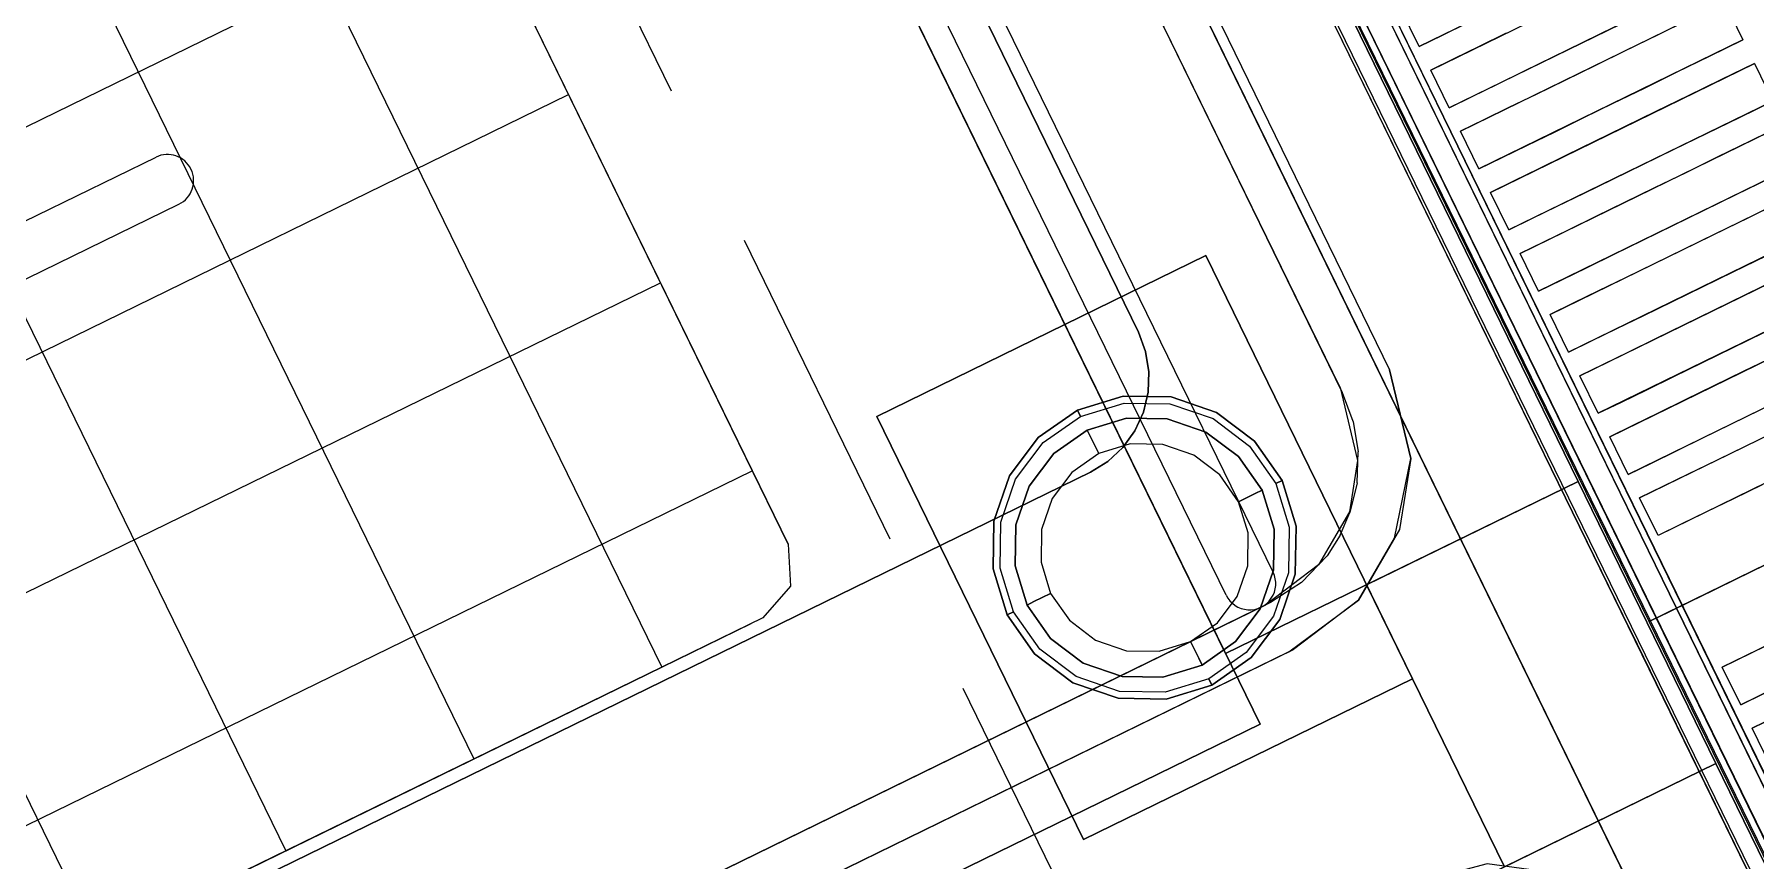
# Model space of a CAD drawing. Header units: millimetres. Extents: x 9159 to 17971, y 10368 to 13314.
# Drawn here: x 14402.19 to 14435.09, y 11448.82 to 11464.61 of the extents above; entities that cross this region are included whole.
import ezdxf

# ---------------------------------------------------------------- set-up
doc = ezdxf.new("R2010")
doc.units = ezdxf.units.MM
doc.header["$LTSCALE"] = 5
doc.linetypes.add('DASHED', pattern=[19.05, 12.7, -6.35])
doc.linetypes.add('TRATTEGGIATA', pattern=[0.75, 0.5, -0.25])
for name, color, linetype in [('200-EquipBlack-3d', 250, 'Continuous'), ('200-EquipBorder-2d', 9, 'Continuous'), ('200-EquipInternal-2d', 252, 'Continuous'), ('200-EquipSteel-3d', 9, 'Continuous')]:
    doc.layers.add(name, color=color, linetype=linetype)
doc.layers.add('SAF_DOSEME', color=147, linetype='Continuous', lineweight=0)

# ---------------------------------------------------------------- blocks, each defined once
blk = doc.blocks.new('ELECTROLUX-MC7-BODY800X250')
at = {"layer": '200-EquipInternal-2d'}
blk.add_line((0, -80), (800, -80), dxfattribs=at)
at = {"layer": '200-EquipSteel-3d'}
for points, invisible_edges in [([(0, -0.34, 912.22), (0, 0, 910.5), (800, 0, 910.5), (800, -0.34, 912.22)], 8), ([(0, 0, 902.7), (0, -0.13, 901.81), (800, -0.13, 901.81), (800, 0, 902.7)], 2), ([(0, -0.13, 901.81), (0, -0.54, 901.01), (800, -0.54, 901.01), (800, -0.13, 901.81)], 10), ([(0, -1.32, 913.68), (0, -0.34, 912.22), (800, -0.34, 912.22), (800, -1.32, 913.68)], 10), ([(0, -0.54, 901.01), (0, -1.19, 900.39), (800, -1.19, 900.39), (800, -0.54, 901.01)], 10), ([(0, -1.19, 900.39), (0, -2, 900), (800, -2, 900), (800, -1.19, 900.39)], 8), ([(0, -2.78, 914.66), (0, -1.32, 913.68), (800, -1.32, 913.68), (800, -2.78, 914.66)], 10), ([(0, -655, 650), (0, -655, 900), (0, -2, 900), (0, -102, 724)], 12), ([(0, -4.5, 915), (0, -2.78, 914.66), (800, -2.78, 914.66), (800, -4.5, 915)], 2), ([(800, -655, 650), (800, -102, 724), (800, -2, 900), (800, -655, 900)], 3), ([(0, -71.6, 914.58), (0, -69.5, 915), (800, -69.5, 915), (800, -71.6, 914.58)], 8), ([(0, -73.39, 913.39), (0, -71.6, 914.58), (800, -71.6, 914.58), (800, -73.39, 913.39)], 10), ([(0, -74.58, 911.6), (0, -73.39, 913.39), (800, -73.39, 913.39), (800, -74.58, 911.6)], 10), ([(0, -75, 909.5), (0, -74.58, 911.6), (800, -74.58, 911.6), (800, -75, 909.5)], 2), ([(0, -75.45, 903.59), (0, -75, 905.7), (800, -75, 905.7), (800, -75.45, 903.59)], 8), ([(0, -76.64, 901.78), (0, -75.45, 903.59), (800, -75.45, 903.59), (800, -76.64, 901.78)], 10), ([(0, -78.4, 900.53), (0, -76.64, 901.78), (800, -76.64, 901.78), (800, -78.4, 900.53)], 10), ([(0, -80.5, 900), (0, -78.4, 900.53), (800, -78.4, 900.53), (800, -80.5, 900)], 2), ([(0, -102, 724), (0, -655, 650), (0, -102, 650)], 1), ([(800, -102, 724), (800, -655, 650), (800, -102, 650)], 1)]:
    blk.add_3dface(points, dxfattribs=dict(at, invisible_edges=invisible_edges))
for points in [[(0, 0, 910.5), (0, 0, 902.7), (800, 0, 902.7), (800, 0, 910.5)], [(0, -2, 724), (0, -2, 900), (800, -2, 900), (800, -2, 724)], [(0, -102, 724), (0, -2, 724), (800, -2, 724), (800, -102, 724)], [(0, -69.5, 915), (0, -4.5, 915), (800, -4.5, 915), (800, -69.5, 915)], [(0, -75, 905.7), (0, -75, 909.5), (800, -75, 909.5), (800, -75, 905.7)], [(0, -655, 650), (0, -102, 650), (800, -102, 650), (800, -655, 650)], [(0, -102, 650), (800, -102, 650), (800, -102, 724), (0, -102, 724)]]:
    blk.add_3dface(points, dxfattribs=at)
blk = doc.blocks.new('ELECTROLUX-MC-CAMINO400')
at = {"layer": '200-EquipInternal-2d'}
for points in [[(0, -0.21), (400, -0.21), (400, -75.21), (0, -75.21)], [(14, -10.37), (22, -10.37), (22, -66.52), (14, -66.52)], [(27, -10.37), (35, -10.37), (35, -66.52), (27, -66.52)], [(274, -10.37), (282, -10.37), (282, -66.52), (274, -66.52)], [(287, -10.37), (295, -10.37), (295, -66.52), (287, -66.52)], [(300, -10.37), (308, -10.37), (308, -66.52), (300, -66.52)], [(313, -10.37), (321, -10.37), (321, -66.52), (313, -66.52)], [(326, -10.37), (334, -10.37), (334, -66.52), (326, -66.52)], [(339, -10.37), (347, -10.37), (347, -66.52), (339, -66.52)], [(352, -10.37), (360, -10.37), (360, -66.52), (352, -66.52)], [(365, -10.37), (373, -10.37), (373, -66.52), (365, -66.52)], [(378, -10.37), (386, -10.37), (386, -66.52), (378, -66.52)]]:
    blk.add_lwpolyline(points, close=True, dxfattribs=at)
at = {"layer": '200-EquipSteel-3d'}
for points in [[(0, -0.21, 917.01), (0, -0.21, 956), (400, -0.21, 956), (400, -0.21, 917.01)], [(0, -69.44, 915), (0, -3.39, 915), (400, -3.39, 915), (400, -69.44, 915)]]:
    blk.add_3dface(points, dxfattribs=at)
for points, invisible_edges in [([(0, -0.21, 956), (0, -0.36, 956.76), (400, -0.36, 956.76), (400, -0.21, 956)], 2), ([(0, -0.25, 916.62), (0, -0.21, 917.01), (400, -0.21, 917.01), (400, -0.25, 916.62)], 8), ([(0, -0.37, 916.23), (0, -0.25, 916.62), (400, -0.25, 916.62), (400, -0.37, 916.23)], 10), ([(0, -0.36, 956.76), (0, -0.78, 957.41), (400, -0.78, 957.41), (400, -0.36, 956.76)], 10), ([(0, -0.56, 915.88), (0, -0.37, 916.23), (400, -0.37, 916.23), (400, -0.56, 915.88)], 10), ([(0, -0.82, 915.58), (0, -0.56, 915.88), (400, -0.56, 915.88), (400, -0.82, 915.58)], 10), ([(0, -0.78, 957.41), (0, -1.43, 957.84), (400, -1.43, 957.84), (400, -0.78, 957.41)], 10), ([(0, -1.41, 915.27), (0, -0.82, 915.58), (400, -0.82, 915.58), (400, -1.41, 915.27)], 10), ([(0, -2.05, 915.07), (0, -1.41, 915.27), (400, -1.41, 915.27), (400, -2.05, 915.07)], 10), ([(0, -1.43, 957.84), (0, -2.19, 958), (400, -2.19, 958), (400, -1.43, 957.84)], 8), ([(0, -2.72, 914.98), (0, -2.05, 915.07), (400, -2.05, 915.07), (400, -2.72, 914.98)], 10), ([(0, -3.39, 915), (0, -2.72, 914.98), (400, -2.72, 914.98), (400, -3.39, 915)], 2), ([(300, -10.37, 957.76), (308, -10.37, 957.76), (308, -2.19, 958), (300, -2.19, 958)], 10), ([(308, -2.19, 958), (313, -2.19, 958), (313, -10.37, 957.76), (308, -10.37, 957.76)], 14), ([(313, -10.37, 957.76), (321, -10.37, 957.76), (321, -2.19, 958), (313, -2.19, 958)], 10), ([(308, -17.47, 956.91), (308, -10.37, 957.76), (313, -10.37, 957.76), (313, -17.47, 956.91)], 10), ([(321, -17.47, 956.91), (321, -10.37, 957.76), (326, -10.37, 957.76), (326, -17.47, 956.91)], 10), ([(295, -24.48, 955.45), (295, -17.47, 956.91), (300, -17.47, 956.91), (300, -24.48, 955.45)], 10), ([(308, -24.48, 955.45), (308, -17.47, 956.91), (313, -17.47, 956.91), (313, -24.48, 955.45)], 10), ([(321, -24.48, 955.45), (321, -17.47, 956.91), (326, -17.47, 956.91), (326, -24.48, 955.45)], 10), ([(334, -24.48, 955.45), (334, -17.47, 956.91), (339, -17.47, 956.91), (339, -24.48, 955.45)], 10), ([(295, -31.33, 953.39), (295, -24.48, 955.45), (300, -24.48, 955.45), (300, -31.33, 953.39)], 10), ([(308, -31.33, 953.39), (308, -24.48, 955.45), (313, -24.48, 955.45), (313, -31.33, 953.39)], 10), ([(321, -31.33, 953.39), (321, -24.48, 955.45), (326, -24.48, 955.45), (326, -31.33, 953.39)], 10), ([(334, -31.33, 953.39), (334, -24.48, 955.45), (339, -24.48, 955.45), (339, -31.33, 953.39)], 10), ([(347, -31.33, 953.39), (347, -24.48, 955.45), (352, -24.48, 955.45), (352, -31.33, 953.39)], 10), ([(295, -37.98, 950.75), (295, -31.33, 953.39), (300, -31.33, 953.39), (300, -37.98, 950.75)], 10), ([(308, -37.98, 950.75), (308, -31.33, 953.39), (313, -31.33, 953.39), (313, -37.98, 950.75)], 10), ([(321, -37.98, 950.75), (321, -31.33, 953.39), (326, -31.33, 953.39), (326, -37.98, 950.75)], 10), ([(334, -37.98, 950.75), (334, -31.33, 953.39), (339, -31.33, 953.39), (339, -37.98, 950.75)], 10), ([(347, -37.98, 950.75), (347, -31.33, 953.39), (352, -31.33, 953.39), (352, -37.98, 950.75)], 10), ([(360, -37.98, 950.75), (360, -31.33, 953.39), (365, -31.33, 953.39), (365, -37.98, 950.75)], 10), ([(295, -44.37, 947.54), (295, -37.98, 950.75), (300, -37.98, 950.75), (300, -44.37, 947.54)], 10), ([(308, -44.37, 947.54), (308, -37.98, 950.75), (313, -37.98, 950.75), (313, -44.37, 947.54)], 10), ([(321, -44.37, 947.54), (321, -37.98, 950.75), (326, -37.98, 950.75), (326, -44.37, 947.54)], 10), ([(334, -44.37, 947.54), (334, -37.98, 950.75), (339, -37.98, 950.75), (339, -44.37, 947.54)], 10), ([(347, -44.37, 947.54), (347, -37.98, 950.75), (352, -37.98, 950.75), (352, -44.37, 947.54)], 10), ([(360, -44.37, 947.54), (360, -37.98, 950.75), (365, -37.98, 950.75), (365, -44.37, 947.54)], 10), ([(373, -44.37, 947.54), (373, -37.98, 950.75), (378, -37.98, 950.75), (378, -44.37, 947.54)], 10), ([(295, -50.47, 943.8), (295, -44.37, 947.54), (300, -44.37, 947.54), (300, -50.47, 943.8)], 10), ([(308, -50.47, 943.8), (308, -44.37, 947.54), (313, -44.37, 947.54), (313, -50.47, 943.8)], 10), ([(321, -50.47, 943.8), (321, -44.37, 947.54), (326, -44.37, 947.54), (326, -50.47, 943.8)], 10), ([(334, -50.47, 943.8), (334, -44.37, 947.54), (339, -44.37, 947.54), (339, -50.47, 943.8)], 10), ([(347, -50.47, 943.8), (347, -44.37, 947.54), (352, -44.37, 947.54), (352, -50.47, 943.8)], 10), ([(360, -50.47, 943.8), (360, -44.37, 947.54), (365, -44.37, 947.54), (365, -50.47, 943.8)], 10), ([(373, -50.47, 943.8), (373, -44.37, 947.54), (378, -44.37, 947.54), (378, -50.47, 943.8)], 10), ([(400, -50.47, 943.8), (400, -44.37, 947.54), (386, -44.37, 947.54), (386, -50.47, 943.8)], 10), ([(0, -56.22, 939.54), (0, -50.47, 943.8), (14, -50.47, 943.8), (14, -56.22, 939.54)], 10), ([(282, -56.22, 939.54), (282, -50.47, 943.8), (287, -50.47, 943.8), (287, -56.22, 939.54)], 10), ([(295, -56.22, 939.54), (295, -50.47, 943.8), (300, -50.47, 943.8), (300, -56.22, 939.54)], 10), ([(308, -56.22, 939.54), (308, -50.47, 943.8), (313, -50.47, 943.8), (313, -56.22, 939.54)], 10), ([(321, -56.22, 939.54), (321, -50.47, 943.8), (326, -50.47, 943.8), (326, -56.22, 939.54)], 10), ([(334, -56.22, 939.54), (334, -50.47, 943.8), (339, -50.47, 943.8), (339, -56.22, 939.54)], 10), ([(347, -56.22, 939.54), (347, -50.47, 943.8), (352, -50.47, 943.8), (352, -56.22, 939.54)], 10), ([(360, -56.22, 939.54), (360, -50.47, 943.8), (365, -50.47, 943.8), (365, -56.22, 939.54)], 10), ([(373, -56.22, 939.54), (373, -50.47, 943.8), (378, -50.47, 943.8), (378, -56.22, 939.54)], 10), ([(400, -56.22, 939.54), (400, -50.47, 943.8), (386, -50.47, 943.8), (386, -56.22, 939.54)], 10), ([(0, -61.59, 934.81), (0, -56.22, 939.54), (14, -56.22, 939.54), (14, -61.59, 934.81)], 10), ([(282, -61.59, 934.81), (282, -56.22, 939.54), (287, -56.22, 939.54), (287, -61.59, 934.81)], 10), ([(295, -61.59, 934.81), (295, -56.22, 939.54), (300, -56.22, 939.54), (300, -61.59, 934.81)], 10), ([(308, -61.59, 934.81), (308, -56.22, 939.54), (313, -56.22, 939.54), (313, -61.59, 934.81)], 10), ([(321, -61.59, 934.81), (321, -56.22, 939.54), (326, -56.22, 939.54), (326, -61.59, 934.81)], 10), ([(334, -61.59, 934.81), (334, -56.22, 939.54), (339, -56.22, 939.54), (339, -61.59, 934.81)], 10), ([(347, -61.59, 934.81), (347, -56.22, 939.54), (352, -56.22, 939.54), (352, -61.59, 934.81)], 10), ([(360, -61.59, 934.81), (360, -56.22, 939.54), (365, -56.22, 939.54), (365, -61.59, 934.81)], 10), ([(373, -61.59, 934.81), (373, -56.22, 939.54), (378, -56.22, 939.54), (378, -61.59, 934.81)], 10), ([(400, -61.59, 934.81), (400, -56.22, 939.54), (386, -56.22, 939.54), (386, -61.59, 934.81)], 10), ([(0, -66.52, 929.63), (0, -61.59, 934.81), (14, -61.59, 934.81), (14, -66.52, 929.63)], 10), ([(22, -66.52, 929.63), (22, -61.59, 934.81), (27, -61.59, 934.81), (27, -66.52, 929.63)], 10), ([(282, -66.52, 929.63), (282, -61.59, 934.81), (287, -61.59, 934.81), (287, -66.52, 929.63)], 10), ([(295, -66.52, 929.63), (295, -61.59, 934.81), (300, -61.59, 934.81), (300, -66.52, 929.63)], 10), ([(308, -66.52, 929.63), (308, -61.59, 934.81), (313, -61.59, 934.81), (313, -66.52, 929.63)], 10), ([(321, -66.52, 929.63), (321, -61.59, 934.81), (326, -61.59, 934.81), (326, -66.52, 929.63)], 10), ([(334, -66.52, 929.63), (334, -61.59, 934.81), (339, -61.59, 934.81), (339, -66.52, 929.63)], 10), ([(347, -66.52, 929.63), (347, -61.59, 934.81), (352, -61.59, 934.81), (352, -66.52, 929.63)], 10), ([(360, -66.52, 929.63), (360, -61.59, 934.81), (365, -61.59, 934.81), (365, -66.52, 929.63)], 10), ([(373, -66.52, 929.63), (373, -61.59, 934.81), (378, -61.59, 934.81), (378, -66.52, 929.63)], 10), ([(400, -66.52, 929.63), (400, -61.59, 934.81), (386, -61.59, 934.81), (386, -66.52, 929.63)], 10), ([(0, -71, 924.05), (0, -66.52, 929.63), (14, -66.52, 929.63), (14, -71, 924.05)], 14), ([(14, -71, 924.05), (22, -71, 924.05), (22, -66.52, 929.63), (14, -66.52, 929.63)], 11), ([(22, -71, 924.05), (27, -71, 924.05), (27, -66.52, 929.63), (22, -66.52, 929.63)], 15), ([(27, -71, 924.05), (35, -71, 924.05), (35, -66.52, 929.63), (27, -66.52, 929.63)], 11), ([(35, -71, 924.05), (40, -71, 924.05), (40, -66.52, 929.63), (35, -66.52, 929.63)], 15), ([(274, -71, 924.05), (282, -71, 924.05), (282, -66.52, 929.63), (274, -66.52, 929.63)], 11), ([(282, -71, 924.05), (287, -71, 924.05), (287, -66.52, 929.63), (282, -66.52, 929.63)], 15), ([(287, -71, 924.05), (295, -71, 924.05), (295, -66.52, 929.63), (287, -66.52, 929.63)], 11), ([(295, -71, 924.05), (300, -71, 924.05), (300, -66.52, 929.63), (295, -66.52, 929.63)], 15), ([(300, -71, 924.05), (308, -71, 924.05), (308, -66.52, 929.63), (300, -66.52, 929.63)], 11), ([(308, -71, 924.05), (313, -71, 924.05), (313, -66.52, 929.63), (308, -66.52, 929.63)], 15), ([(313, -71, 924.05), (321, -71, 924.05), (321, -66.52, 929.63), (313, -66.52, 929.63)], 11), ([(321, -71, 924.05), (326, -71, 924.05), (326, -66.52, 929.63), (321, -66.52, 929.63)], 15), ([(326, -71, 924.05), (334, -71, 924.05), (334, -66.52, 929.63), (326, -66.52, 929.63)], 11), ([(334, -71, 924.05), (339, -71, 924.05), (339, -66.52, 929.63), (334, -66.52, 929.63)], 15), ([(339, -71, 924.05), (347, -71, 924.05), (347, -66.52, 929.63), (339, -66.52, 929.63)], 11), ([(347, -71, 924.05), (352, -71, 924.05), (352, -66.52, 929.63), (347, -66.52, 929.63)], 15), ([(352, -71, 924.05), (360, -71, 924.05), (360, -66.52, 929.63), (352, -66.52, 929.63)], 11), ([(360, -71, 924.05), (365, -71, 924.05), (365, -66.52, 929.63), (360, -66.52, 929.63)], 15), ([(365, -71, 924.05), (373, -71, 924.05), (373, -66.52, 929.63), (365, -66.52, 929.63)], 11), ([(373, -71, 924.05), (378, -71, 924.05), (378, -66.52, 929.63), (373, -66.52, 929.63)], 15), ([(378, -71, 924.05), (386, -71, 924.05), (386, -66.52, 929.63), (378, -66.52, 929.63)], 11), ([(400, -71, 924.05), (400, -66.52, 929.63), (386, -66.52, 929.63), (386, -71, 924.05)], 14), ([(0, -70.76, 915.05), (0, -69.44, 915), (400, -69.44, 915), (400, -70.76, 915.05)], 8), ([(0, -72.06, 915.25), (0, -70.76, 915.05), (400, -70.76, 915.05), (400, -72.06, 915.25)], 10), ([(0, -74.97, 918.1), (0, -71, 924.05), (400, -71, 924.05), (400, -74.97, 918.1)], 2), ([(0, -73.33, 915.6), (0, -72.06, 915.25), (400, -72.06, 915.25), (400, -73.33, 915.6)], 10), ([(0, -74.56, 916.08), (0, -73.33, 915.6), (400, -73.33, 915.6), (400, -74.56, 916.08)], 10), ([(0, -74.96, 916.48), (0, -74.56, 916.08), (400, -74.56, 916.08), (400, -74.96, 916.48)], 10), ([(0, -75.18, 917), (0, -74.96, 916.48), (400, -74.96, 916.48), (400, -75.18, 917)], 10), ([(0, -74.97, 918.1), (0, -75.18, 917.57), (400, -75.18, 917.57), (400, -74.97, 918.1)], 2), ([(0, -75.18, 917.57), (0, -75.18, 917), (400, -75.18, 917), (400, -75.18, 917.57)], 10)]:
    blk.add_3dface(points, dxfattribs=dict(at, invisible_edges=invisible_edges))
blk = doc.blocks.new('ELECTROLUX-MC7-FRYERTOP2-800')
at = {"layer": '200-EquipInternal-2d'}
for p, q in [((360, -136.99), (40, -136.99)), ((360, -146.99), (40, -146.99)), ((195, -398.95), (195, -294.05)), ((205, -398.95), (205, -294.05))]:
    blk.add_line(p, q, dxfattribs=at)
for points in [[(30, -76.99), (370, -76.99), (370, -151.99), (30, -151.99)], [(370, -76.99), (430, -76.99), (430, -121.99), (370, -121.99)], [(770, -76.99), (430, -76.99), (430, -151.99), (770, -151.99)], [(15, -151.99), (15, -656.99), (125, -656.99), (125, -476.99), (275, -476.99), (275, -656.99), (385, -656.99), (385, -151.99)]]:
    blk.add_lwpolyline(points, close=True, dxfattribs=at)
for centre, start, end in [((360, -141.99), 270, 90), ((200, -294.05), 0, 180)]:
    blk.add_arc(centre, 5, start, end, dxfattribs=at)
at = {"layer": '200-EquipSteel-3d'}
for p, q in [((314.5, -217.95, 870), (85.5, -217.95, 870)), ((314.5, -217.95, 830), (86.5, -217.95, 830)), ((314.5, -217.95, 790), (86.5, -217.95, 790)), ((314.5, -217.95, 750), (86.5, -217.95, 750)), ((178.88, -483.95, 745), (178.88, -217.95, 745)), ((218.88, -483.95, 745), (218.88, -217.95, 745)), ((244.45, -217.95, 895), (244.45, -217.95, 745)), ((258.88, -483.95, 745), (258.88, -217.95, 745)), ((284.28, -217.95, 895), (284.28, -217.95, 745)), ((298.88, -483.95, 745), (298.88, -217.95, 745)), ((314.5, -217.95, 895), (314.5, -217.95, 745)), ((314.5, -217.95, 895), (314.5, -217.95, 745)), ((325, -470.95, 870), (325, -230.95, 870)), ((325, -470.95, 750), (325, -230.95, 750)), ((325, -470.95, 790), (325, -230.95, 790)), ((325, -470.95, 830), (325, -230.95, 830)), ((325, -230.95, 895), (325, -230.95, 745)), ((75, -249.96, 745), (325, -249.96, 745)), ((325, -270.95, 895), (325, -270.95, 745)), ((75, -289.96, 745), (325, -289.96, 745)), ((325, -310.95, 895), (325, -310.95, 745)), ((75, -329.96, 745), (325, -329.96, 745)), ((75, -369.96, 745), (325, -369.96, 745))]:
    blk.add_line(p, q, dxfattribs=at)
for elevation in [745, 895]:
    blk.add_lwpolyline([(75, -228.45), (78.08, -221.03), (85.5, -217.95), (314.5, -217.95), (321.92, -221.03), (325, -228.45), (325, -473.45), (321.92, -480.88), (314.5, -483.95), (85.5, -483.95), (78.08, -480.88), (75, -473.45)], close=True, dxfattribs=dict(at, elevation=elevation))
for points in [[(30, -151.99, 900), (30, -76.99, 900), (370, -76.99, 900), (370, -151.99, 900)], [(30, -76.99, 900), (30, -76.99, 955), (370, -76.99, 955), (370, -76.99, 900)], [(30, -76.99, 955), (30, -151.99, 955), (370, -151.99, 955), (370, -76.99, 955)], [(370, -76.99, 955), (370, -151.99, 955), (370, -151.99, 900), (370, -76.99, 900)], [(370, -121.99, 900), (370, -76.99, 900), (430, -76.99, 900), (430, -121.99, 900)], [(370, -76.99, 900), (370, -76.99, 955), (430, -76.99, 955), (430, -76.99, 900)], [(370, -76.99, 955), (370, -121.99, 955), (430, -121.99, 955), (430, -76.99, 955)], [(430, -76.99, 955), (430, -151.99, 955), (430, -151.99, 900), (430, -76.99, 900)], [(770, -76.99, 955), (770, -76.99, 900), (430, -76.99, 900), (430, -76.99, 955)], [(770, -76.99, 900), (770, -151.99, 900), (430, -151.99, 900), (430, -76.99, 900)], [(770, -151.99, 955), (770, -76.99, 955), (430, -76.99, 955), (430, -151.99, 955)], [(370, -121.99, 955), (370, -121.99, 900), (430, -121.99, 900), (430, -121.99, 955)], [(92.5, -140, 890), (92.5, -140, 730), (307.5, -140, 730), (307.5, -140, 890)], [(385, -151.99, 900), (15, -151.99, 900), (15, -151.99, 905), (385, -151.99, 905)], [(15, -151.99, 900), (15, -656.99, 900), (15, -656.99, 905), (15, -151.99, 905)], [(30, -151.99, 955), (30, -151.99, 900), (370, -151.99, 900), (370, -151.99, 955)], [(385, -656.99, 900), (385, -151.99, 900), (385, -151.99, 905), (385, -656.99, 905)]]:
    blk.add_3dface(points, dxfattribs=at)
for points, invisible_edges in [([(65, -100, 900), (335, -100, 900), (400, -80.5, 900), (0, -80.5, 900)], 11), ([(25, -140, 900), (0, -80.5, 900), (0, -655, 900), (25, -565, 900)], 5), ([(335, -100, 900), (352.05, -103.82, 900), (357.67, -107.77, 900), (400, -80.5, 900)], 12), ([(357.67, -107.77, 900), (363.28, -111.72, 900), (371.96, -124.69, 900), (400, -80.5, 900)], 12), ([(371.96, -124.69, 900), (375, -140, 900), (400, -80.5, 900)], 14), ([(375, -140, 900), (400, -80.5, 900), (400, -655, 900), (375, -565, 900)], 7), ([(735, -100, 900), (465, -100, 900), (400, -80.5, 900), (800, -80.5, 900)], 11), ([(465, -100, 900), (447.95, -103.82, 900), (442.33, -107.77, 900), (400, -80.5, 900)], 12), ([(442.33, -107.77, 900), (436.72, -111.72, 900), (428.04, -124.69, 900), (400, -80.5, 900)], 12), ([(428.04, -124.69, 900), (425, -140, 900), (400, -80.5, 900)], 14), ([(425, -140, 900), (400, -80.5, 900), (400, -655, 900), (425, -565, 900)], 7), ([(335, -100, 900), (333.89, -110, 890), (66.11, -110, 890), (65, -100, 900)], 5), ([(333.89, -110, 890), (347.92, -113.14, 890), (352.05, -103.82, 900), (335, -100, 900)], 10), ([(347.92, -113.14, 890), (356.01, -118.82, 890), (364.32, -113.27, 900), (352.05, -103.82, 900)], 10), ([(65, -110, 890), (92.5, -140, 890), (307.5, -140, 890), (335, -110, 890)], 5), ([(311.4, -140.38, 890), (340.85, -110.58, 890), (335, -110, 890), (307.5, -140, 890)], 5), ([(311.4, -140.38, 890), (340.85, -110.58, 890), (335, -110, 890), (307.5, -140, 890)], 5), ([(346.48, -112.28, 890), (315.15, -141.52, 890), (311.4, -140.38, 890), (340.85, -110.58, 890)], 5), ([(346.48, -112.28, 890), (315.15, -141.52, 890), (311.4, -140.38, 890), (340.85, -110.58, 890)], 5), ([(318.61, -143.37, 890), (351.67, -115.06, 890), (346.48, -112.28, 890), (315.15, -141.52, 890)], 5), ([(356.21, -118.79, 890), (321.64, -145.86, 890), (318.61, -143.37, 890), (351.67, -115.06, 890)], 5), ([(356.01, -118.82, 890), (362.54, -128.59, 890), (371.96, -124.69, 900), (364.32, -113.27, 900)], 10), ([(324.13, -148.89, 890), (359.26, -122.35, 890), (356.21, -118.79, 890), (321.64, -145.86, 890)], 5), ([(361.71, -126.34, 890), (325.98, -152.35, 890), (324.13, -148.89, 890), (359.26, -122.35, 890)], 5), ([(362.54, -128.59, 890), (365, -140.98, 890), (375, -140.98, 900), (371.96, -124.69, 900)], 10), ([(327.12, -156.1, 890), (364.17, -132.97, 890), (361.71, -126.34, 890), (325.98, -152.35, 890)], 5), ([(365, -140, 890), (327.5, -160, 890), (327.12, -156.1, 890), (364.17, -132.97, 890)], 5), ([(72.5, -160, 890), (35, -140, 890), (35, -565, 890), (72.5, -500, 890)], 5), ([(311.4, -140.38, 730), (88.6, -140.38, 730), (84.85, -141.52, 730), (315.15, -141.52, 730)], 5), ([(92.5, -140, 730), (307.5, -140, 730), (311.4, -140.38, 730), (88.6, -140.38, 730)], 4), ([(311.4, -140.38, 890), (311.4, -140.38, 730), (307.5, -140, 730), (307.5, -140, 890)], 1), ([(315.15, -141.52, 730), (315.15, -141.52, 890), (311.4, -140.38, 890), (311.4, -140.38, 730)], 5), ([(327.5, -160, 890), (365, -140, 890), (365, -565, 890), (327.5, -500, 890)], 5), ([(365, -140.98, 890), (375, -140.98, 900), (375, -564.02, 900), (365, -564.02, 890)], 5), ([(318.61, -143.37, 730), (81.39, -143.37, 730), (78.36, -145.86, 730), (321.64, -145.86, 730)], 5), ([(84.85, -141.52, 730), (315.15, -141.52, 730), (318.61, -143.37, 730), (81.39, -143.37, 730)], 5), ([(318.61, -143.37, 890), (318.61, -143.37, 730), (315.15, -141.52, 730), (315.15, -141.52, 890)], 5), ([(321.64, -145.86, 730), (321.64, -145.86, 890), (318.61, -143.37, 890), (318.61, -143.37, 730)], 5), ([(78.36, -145.86, 730), (321.64, -145.86, 730), (324.13, -148.89, 730), (75.87, -148.89, 730)], 5), ([(324.13, -148.89, 890), (324.13, -148.89, 730), (321.64, -145.86, 730), (321.64, -145.86, 890)], 5), ([(324.13, -148.89, 730), (75.87, -148.89, 730), (74.02, -152.35, 730), (325.98, -152.35, 730)], 5), ([(325.98, -152.35, 730), (325.98, -152.35, 890), (324.13, -148.89, 890), (324.13, -148.89, 730)], 5), ([(125, -656.99, 905), (15, -656.99, 905), (15, -151.99, 905), (125, -476.99, 905)], 4), ([(15, -151.99, 905), (125, -476.99, 905), (275, -476.99, 905), (385, -151.99, 905)], 5), ([(74.02, -152.35, 730), (325.98, -152.35, 730), (327.12, -156.1, 730), (72.88, -156.1, 730)], 5), ([(275, -476.99, 905), (385, -151.99, 905), (385, -656.99, 905), (275, -656.99, 905)], 1), ([(327.12, -156.1, 890), (327.12, -156.1, 730), (325.98, -152.35, 730), (325.98, -152.35, 890)], 5), ([(327.12, -156.1, 730), (72.88, -156.1, 730), (72.5, -160, 730), (327.5, -160, 730)], 5), ([(327.5, -160, 730), (327.5, -160, 890), (327.12, -156.1, 890), (327.12, -156.1, 730)], 4), ([(72.5, -500, 730), (327.5, -500, 730), (327.5, -160, 730), (72.5, -160, 730)], 5), ([(72.5, -160, 890), (72.5, -160, 730), (72.5, -500, 730), (72.5, -500, 890)], 1), ([(327.5, -160, 890), (327.5, -160, 730), (327.5, -500, 730), (327.5, -500, 890)], 1)]:
    blk.add_3dface(points, dxfattribs=dict(at, invisible_edges=invisible_edges))
blk = doc.blocks.new('E7FREH2E00')
for name, p in [('ELECTROLUX-MC7-BODY800X250', (0, 0)), ('ELECTROLUX-MC-CAMINO400', (0, -1.29)), ('ELECTROLUX-MC-CAMINO400', (400, -1.29)), ('ELECTROLUX-MC7-FRYERTOP2-800', (0, 0))]:
    blk.add_blockref(name, p)
blk = doc.blocks.new('ELECTROLUX-MC7-PGRILL-HP-800')
at = {"layer": '200-EquipSteel-3d'}
blk.add_3dface([(0, -655, 900), (800, -655, 900), (800, -80.5, 900), (0, -80.5, 900)], dxfattribs=at)
blk = doc.blocks.new('E7GRGHGC0P')
for name in ['ELECTROLUX-MC7-BODY800X250', 'ELECTROLUX-MC7-PGRILL-HP-800']:
    blk.add_blockref(name, (0, 0))
blk = doc.blocks.new('ELECTROLUX-MC7-TOPFYERBRURNERS4')
at = {"layer": '200-EquipSteel-3d', "invisible_edges": 5}
blk.add_3dface([(400, -80.5, 900), (345.89, -83.5, 900), (54.11, -83.5, 900), (0, -80.5, 900)], dxfattribs=at)
at = {"layer": '200-EquipBlack-3d'}
mesh = blk.add_polyface(dxfattribs=at)
corners = [(379.78, -85.71, 904.1), (380, -85.5, 900), (379.52, -84.72, 904.14), (379.73, -84.5, 900), (378, -83.5, 900), (378.78, -83.98, 904.14), (379, -83.77, 900), (377.79, -83.72, 904.1), (379.48, -85.71, 905.06), (379.29, -84.85, 905), (378.65, -85.21, 905.73), (378.76, -85.71, 905.75), (378.65, -84.21, 905), (377.79, -84.02, 905.06), (378.29, -84.85, 905.73), (377.79, -84.74, 905.75), (377.79, -85.71, 906), (22.21, -85.71, 906), (22.21, -84.74, 905.75), (22.21, -84.02, 905.06), (22.21, -83.72, 904.1), (22, -83.5, 900), (365.45, -638.95, 900), (22, -653.5, 900), (34.55, -638.95, 900), (365.45, -98.05, 900), (380, -651.5, 900), (34.55, -98.05, 900), (20, -85.5, 900), (21, -83.77, 900), (379.73, -652.5, 900), (379, -653.23, 900), (378, -653.5, 900), (20, -651.5, 900), (20.27, -652.5, 900), (21, -653.23, 900), (20.27, -84.5, 900), (21.22, -83.98, 904.14), (20.48, -84.72, 904.14), (20.22, -85.71, 904.1), (21.35, -84.21, 905), (21.71, -84.85, 905.73), (20.71, -84.85, 905), (20.52, -85.71, 905.06), (21.35, -85.21, 905.73), (21.24, -85.71, 905.75), (22.21, -651.29, 906), (21.24, -651.29, 905.75), (20.52, -651.29, 905.06), (20.22, -651.29, 904.1), (20.48, -652.28, 904.14), (21.22, -653.02, 904.14), (22.21, -653.28, 904.1), (20.71, -652.15, 905), (21.35, -651.79, 905.73), (21.35, -652.79, 905), (22.21, -652.98, 905.06), (21.71, -652.15, 905.73), (22.21, -652.26, 905.75), (35.55, -637.95, 899.73), (35.55, -99.05, 899.73), (36.28, -99.78, 899), (36.28, -637.22, 899), (38.88, -634.62, 902.5), (38.88, -102.38, 902.5), (36.31, -637.19, 905.06), (36.31, -99.81, 905.06), (32.81, -96.31, 906), (32.81, -640.69, 906), (48.98, -624.52, 885), (48.98, -112.48, 885), (44.36, -107.86, 885), (44.36, -629.14, 885), (377.79, -653.28, 904.1), (377.79, -652.98, 905.06), (377.79, -651.29, 906), (377.79, -652.26, 905.75), (363.72, -637.22, 899), (364.45, -637.95, 899.73), (364.45, -99.05, 899.73), (363.72, -99.78, 899), (367.19, -640.69, 906), (367.19, -96.31, 906), (378.78, -653.02, 904.14), (379.52, -652.28, 904.14), (379.78, -651.29, 904.1), (378.65, -652.79, 905), (378.29, -652.15, 905.73), (379.29, -652.15, 905), (379.48, -651.29, 905.06), (378.65, -651.79, 905.73), (378.76, -651.29, 905.75), (361.12, -634.62, 902.5), (351.02, -624.52, 885), (363.69, -637.19, 905.06), (355.64, -629.14, 885), (355.64, -107.86, 885), (351.02, -112.48, 885), (361.12, -102.38, 902.5), (363.69, -99.81, 905.06)]
mesh.append_faces([[corners[k] for k in face] for face in [(16, 10, 14), (17, 41, 44), (46, 54, 57), (75, 87, 90)]])
mesh.append_faces([[corners[k] for k in face] for face in [(4, 5, 6), (8, 10, 11), (16, 11, 10), (15, 16, 14), (7, 19, 13), (13, 18, 15), (28, 38, 36), (19, 41, 18), (17, 18, 41), (45, 17, 44), (39, 48, 43), (43, 47, 45), (23, 51, 35), (48, 54, 47), (46, 47, 54), (58, 46, 57), (52, 74, 56), (76, 56, 74), (26, 84, 30), (74, 87, 76), (85, 88, 84), (88, 87, 86), (75, 76, 87), (91, 75, 90), (85, 8, 89), (11, 89, 8)]], dxfattribs={"vtx0": -1})
mesh.append_faces([[corners[k] for k in face] for face in [(16, 15, 17), (22, 23, 24), (25, 26, 22), (27, 21, 25), (21, 28, 29), (6, 1, 4), (4, 25, 21), (24, 28, 27), (35, 33, 23), (26, 25, 1), (23, 22, 32), (17, 45, 46), (75, 81, 46), (81, 16, 82), (46, 67, 17), (17, 82, 16), (93, 72, 69), (72, 93, 95), (70, 71, 97), (97, 95, 93)]], dxfattribs={"vtx0": -1, "vtx1": -1})
mesh.append_faces([[corners[k] for k in face] for face in [(21, 27, 28), (4, 1, 25), (26, 32, 22), (24, 23, 33)]], dxfattribs={"vtx0": -1, "vtx1": -1, "vtx2": -1})
mesh.append_faces([[corners[k] for k in face] for face in [(17, 15, 18), (24, 33, 28), (46, 45, 47), (75, 58, 76), (16, 91, 11)]], dxfattribs={"vtx0": -1, "vtx2": -1})
mesh.append_faces([[corners[k] for k in face] for face in [(0, 1, 2), (5, 2, 6), (8, 0, 9), (5, 12, 2), (5, 7, 12), (12, 13, 14), (12, 14, 9), (2, 9, 0), (10, 9, 14), (19, 18, 13), (4, 21, 7), (30, 31, 26), (34, 33, 35), (20, 21, 37), (38, 37, 36), (19, 20, 40), (38, 42, 37), (38, 39, 42), (42, 43, 44), (42, 44, 40), (37, 40, 20), (41, 40, 44), (48, 47, 43), (28, 33, 39), (49, 33, 50), (51, 50, 35), (48, 49, 53), (51, 55, 50), (51, 52, 55), (55, 56, 57), (55, 57, 53), (50, 53, 49), (54, 53, 57), (24, 27, 59), (61, 62, 60), (63, 64, 65), (67, 68, 66), (69, 70, 63), (61, 71, 62), (73, 74, 52), (58, 56, 76), (32, 73, 23), (62, 77, 59), (22, 24, 78), (27, 25, 60), (80, 61, 79), (73, 32, 83), (84, 83, 30), (74, 73, 86), (88, 89, 90), (88, 86, 84), (83, 84, 86), (92, 93, 63), (68, 81, 65), (92, 63, 94), (72, 95, 62), (95, 96, 77), (98, 97, 92), (81, 82, 94), (98, 92, 99), (77, 80, 78), (25, 22, 79), (0, 8, 85), (91, 89, 11), (80, 96, 61), (70, 97, 64), (64, 98, 66), (82, 67, 99), (1, 0, 26)]], dxfattribs={"vtx1": -1})
mesh.append_faces([[corners[k] for k in face] for face in [(31, 32, 26), (75, 46, 58), (75, 16, 81), (81, 68, 46), (68, 67, 46), (67, 82, 17), (70, 69, 71), (72, 71, 69), (71, 96, 97), (96, 95, 97), (16, 75, 91)]], dxfattribs={"vtx1": -1, "vtx2": -1})
mesh.append_faces([[corners[k] for k in face] for face in [(1, 3, 2), (4, 7, 5), (2, 3, 6), (8, 9, 10), (7, 13, 12), (12, 9, 2), (13, 15, 14), (7, 20, 19), (21, 20, 7), (6, 3, 1), (28, 36, 29), (21, 29, 37), (28, 39, 38), (37, 29, 36), (19, 40, 41), (39, 43, 42), (42, 40, 37), (43, 45, 44), (39, 49, 48), (33, 49, 39), (33, 34, 50), (23, 52, 51), (50, 34, 35), (48, 53, 54), (52, 56, 55), (55, 53, 50), (56, 58, 57), (27, 60, 59), (62, 59, 60), (64, 66, 65), (68, 65, 66), (70, 64, 63), (71, 72, 62), (73, 52, 23), (77, 78, 59), (24, 59, 78), (25, 79, 60), (61, 60, 79), (32, 31, 83), (26, 85, 84), (83, 31, 30), (74, 86, 87), (73, 83, 86), (85, 89, 88), (88, 90, 87), (89, 91, 90), (93, 69, 63), (81, 94, 65), (63, 65, 94), (95, 77, 62), (96, 80, 77), (97, 93, 92), (82, 99, 94), (92, 94, 99), (80, 79, 78), (22, 78, 79), (96, 71, 61), (97, 98, 64), (98, 99, 66), (67, 66, 99), (0, 85, 26)]], dxfattribs={"vtx2": -1})
blk = doc.blocks.new('E7GCGH4C00')
for name in ['ELECTROLUX-MC7-BODY800X250', 'ELECTROLUX-MC7-TOPFYERBRURNERS4']:
    blk.add_blockref(name, (0, 0))
blk = doc.blocks.new('E7BAPP00RH')
at = {"layer": '200-EquipSteel-3d'}
blk.add_3dface([(0, -102, 650), (1600, -102, 650), (1600, -655, 650), (0, -655, 650)], dxfattribs=at)
blk = doc.blocks.new('PQ-MC-LEG200')
at = {"layer": '200-EquipSteel-3d'}
for points in [[(-45, -35, 198), (-45, 35, 198), (45, 35, 198), (45, -35, 198)], [(-45, -35, 200), (45, -35, 200), (45, 35, 200), (-45, 35, 200)], [(-45, 35, 198), (-45, 35, 200), (45, 35, 200), (45, 35, 198)], [(-45, -35, 198), (-45, -35, 200), (-45, 35, 200), (-45, 35, 198)], [(45, -35, 198), (45, 35, 198), (45, 35, 200), (45, -35, 200)], [(-45, -35, 198), (45, -35, 198), (45, -35, 200), (-45, -35, 200)]]:
    blk.add_3dface(points, dxfattribs=at)
for points, invisible_edges in [([(-17.19, 23.66, 198), (-17.19, 23.66, 71), (-9.04, 27.82, 71), (-9.04, 27.82, 198)], 5), ([(-17.19, 23.66, 71), (-16.41, 22.58, 66), (-8.62, 26.54, 66), (-9.04, 27.82, 71)], 5), ([(-9.04, 27.82, 198), (-9.04, 27.82, 71), (0, 29.25, 71), (0, 29.25, 198)], 1), ([(-9.04, 27.82, 71), (-8.62, 26.54, 66), (0, 27.91, 66), (0, 29.25, 71)], 1), ([(0, 29.25, 198), (0, 29.25, 71), (9.04, 27.82, 71), (9.04, 27.82, 198)], 4), ([(0, 29.25, 71), (0, 27.91, 66), (8.62, 26.54, 66), (9.04, 27.82, 71)], 4), ([(9.04, 27.82, 71), (8.62, 26.54, 66), (16.41, 22.58, 66), (17.19, 23.66, 71)], 5), ([(9.04, 27.82, 198), (9.04, 27.82, 71), (17.19, 23.66, 71), (17.19, 23.66, 198)], 5), ([(-23.66, 17.19, 198), (-23.66, 17.19, 71), (-17.19, 23.66, 71), (-17.19, 23.66, 198)], 5), ([(-23.66, 17.19, 71), (-22.58, 16.41, 66), (-16.41, 22.58, 66), (-17.19, 23.66, 71)], 5), ([(-7.73, 23.78, 66), (-7.73, 23.78, 5), (-14.69, 20.23, 5), (-14.69, 20.23, 66)], 5), ([(-7.73, 23.78, 5), (-7.27, 22.38, 1.46), (-13.83, 19.04, 1.46), (-14.69, 20.23, 5)], 7), ([(0, 25, 66), (0, 25, 5), (-7.73, 23.78, 5), (-7.73, 23.78, 66)], 4), ([(0, 25, 5), (0, 23.54, 1.46), (-7.27, 22.38, 1.46), (-7.73, 23.78, 5)], 6), ([(0, 23.54, 1.46), (0, 20), (-6.18, 19.02), (-7.27, 22.38, 1.46)], 12), ([(7.73, 23.78, 66), (7.73, 23.78, 5), (0, 25, 5), (0, 25, 66)], 1), ([(7.73, 23.78, 5), (7.27, 22.38, 1.46), (0, 23.54, 1.46), (0, 25, 5)], 3), ([(7.27, 22.38, 1.46), (6.18, 19.02), (0, 20), (0, 23.54, 1.46)], 9), ([(14.69, 20.23, 5), (13.83, 19.04, 1.46), (7.27, 22.38, 1.46), (7.73, 23.78, 5)], 7), ([(14.69, 20.23, 66), (14.69, 20.23, 5), (7.73, 23.78, 5), (7.73, 23.78, 66)], 5), ([(17.19, 23.66, 71), (16.41, 22.58, 66), (22.58, 16.41, 66), (23.66, 17.19, 71)], 5), ([(17.19, 23.66, 198), (17.19, 23.66, 71), (23.66, 17.19, 71), (23.66, 17.19, 198)], 5), ([(-14.69, 20.23, 66), (-14.69, 20.23, 5), (-20.23, 14.69, 5), (-20.23, 14.69, 66)], 5), ([(-14.69, 20.23, 5), (-13.83, 19.04, 1.46), (-19.04, 13.83, 1.46), (-20.23, 14.69, 5)], 7), ([(-7.27, 22.38, 1.46), (-6.18, 19.02), (-11.76, 16.18), (-13.83, 19.04, 1.46)], 13), ([(13.83, 19.04, 1.46), (11.76, 16.18), (6.18, 19.02), (7.27, 22.38, 1.46)], 13), ([(20.23, 14.69, 5), (19.04, 13.83, 1.46), (13.83, 19.04, 1.46), (14.69, 20.23, 5)], 7), ([(20.23, 14.69, 66), (20.23, 14.69, 5), (14.69, 20.23, 5), (14.69, 20.23, 66)], 5), ([(-27.82, 9.04, 198), (-27.82, 9.04, 71), (-23.66, 17.19, 71), (-23.66, 17.19, 198)], 5), ([(-27.82, 9.04, 71), (-26.54, 8.62, 66), (-22.58, 16.41, 66), (-23.66, 17.19, 71)], 5), ([(-13.83, 19.04, 1.46), (-11.76, 16.18), (-16.18, 11.76), (-19.04, 13.83, 1.46)], 13), ([(19.04, 13.83, 1.46), (16.18, 11.76), (11.76, 16.18), (13.83, 19.04, 1.46)], 13), ([(23.66, 17.19, 71), (22.58, 16.41, 66), (26.54, 8.62, 66), (27.82, 9.04, 71)], 5), ([(23.66, 17.19, 198), (23.66, 17.19, 71), (27.82, 9.04, 71), (27.82, 9.04, 198)], 5), ([(-20.23, 14.69, 66), (-20.23, 14.69, 5), (-23.78, 7.73, 5), (-23.78, 7.73, 66)], 5), ([(-20.23, 14.69, 5), (-19.04, 13.83, 1.46), (-22.38, 7.27, 1.46), (-23.78, 7.73, 5)], 7), ([(-19.04, 13.83, 1.46), (-16.18, 11.76), (-19.02, 6.18), (-22.38, 7.27, 1.46)], 13), ([(22.38, 7.27, 1.46), (19.02, 6.18), (16.18, 11.76), (19.04, 13.83, 1.46)], 13), ([(23.78, 7.73, 5), (22.38, 7.27, 1.46), (19.04, 13.83, 1.46), (20.23, 14.69, 5)], 7), ([(23.78, 7.73, 66), (23.78, 7.73, 5), (20.23, 14.69, 5), (20.23, 14.69, 66)], 5), ([(-29.25, 0, 198), (-29.25, 0, 71), (-27.82, 9.04, 71), (-27.82, 9.04, 198)], 4), ([(-29.25, 0, 71), (-27.91, 0, 66), (-26.54, 8.62, 66), (-27.82, 9.04, 71)], 4), ([(-23.78, 7.73, 66), (-23.78, 7.73, 5), (-25, 0, 5), (-25, 0, 66)], 1), ([(-23.78, 7.73, 5), (-22.38, 7.27, 1.46), (-23.54, 0, 1.46), (-25, 0, 5)], 3), ([(-22.38, 7.27, 1.46), (-19.02, 6.18), (-20, 0), (-23.54, 0, 1.46)], 9), ([(23.54, 0, 1.46), (20, 0), (19.02, 6.18), (22.38, 7.27, 1.46)], 12), ([(25, 0, 5), (23.54, 0, 1.46), (22.38, 7.27, 1.46), (23.78, 7.73, 5)], 6), ([(25, 0, 66), (25, 0, 5), (23.78, 7.73, 5), (23.78, 7.73, 66)], 4), ([(27.82, 9.04, 71), (26.54, 8.62, 66), (27.91, 0, 66), (29.25, 0, 71)], 1), ([(27.82, 9.04, 198), (27.82, 9.04, 71), (29.25, 0, 71), (29.25, 0, 198)], 1), ([(-27.82, -9.04, 198), (-27.82, -9.04, 71), (-29.25, 0, 71), (-29.25, 0, 198)], 1), ([(-27.82, -9.04, 71), (-26.54, -8.62, 66), (-27.91, 0, 66), (-29.25, 0, 71)], 1), ([(-25, 0, 66), (-25, 0, 5), (-23.78, -7.73, 5), (-23.78, -7.73, 66)], 4), ([(-25, 0, 5), (-23.54, 0, 1.46), (-22.38, -7.27, 1.46), (-23.78, -7.73, 5)], 6), ([(-23.54, 0, 1.46), (-20, 0), (-19.02, -6.18), (-22.38, -7.27, 1.46)], 12), ([(22.38, -7.27, 1.46), (19.02, -6.18), (20, 0), (23.54, 0, 1.46)], 9), ([(23.78, -7.73, 5), (22.38, -7.27, 1.46), (23.54, 0, 1.46), (25, 0, 5)], 3), ([(23.78, -7.73, 66), (23.78, -7.73, 5), (25, 0, 5), (25, 0, 66)], 1), ([(29.25, 0, 71), (27.91, 0, 66), (26.54, -8.62, 66), (27.82, -9.04, 71)], 4), ([(29.25, 0, 198), (29.25, 0, 71), (27.82, -9.04, 71), (27.82, -9.04, 198)], 4), ([(-22.38, -7.27, 1.46), (-19.02, -6.18), (-16.18, -11.76), (-19.04, -13.83, 1.46)], 13), ([(19.04, -13.83, 1.46), (16.18, -11.76), (19.02, -6.18), (22.38, -7.27, 1.46)], 13), ([(-23.66, -17.19, 71), (-22.58, -16.41, 66), (-26.54, -8.62, 66), (-27.82, -9.04, 71)], 5), ([(-23.66, -17.19, 198), (-23.66, -17.19, 71), (-27.82, -9.04, 71), (-27.82, -9.04, 198)], 5), ([(-23.78, -7.73, 5), (-22.38, -7.27, 1.46), (-19.04, -13.83, 1.46), (-20.23, -14.69, 5)], 7), ([(-23.78, -7.73, 66), (-23.78, -7.73, 5), (-20.23, -14.69, 5), (-20.23, -14.69, 66)], 5), ([(20.23, -14.69, 5), (19.04, -13.83, 1.46), (22.38, -7.27, 1.46), (23.78, -7.73, 5)], 7), ([(20.23, -14.69, 66), (20.23, -14.69, 5), (23.78, -7.73, 5), (23.78, -7.73, 66)], 5), ([(27.82, -9.04, 71), (26.54, -8.62, 66), (22.58, -16.41, 66), (23.66, -17.19, 71)], 5), ([(27.82, -9.04, 198), (27.82, -9.04, 71), (23.66, -17.19, 71), (23.66, -17.19, 198)], 5), ([(-19.04, -13.83, 1.46), (-16.18, -11.76), (-11.76, -16.18), (-13.83, -19.04, 1.46)], 13), ([(13.83, -19.04, 1.46), (11.76, -16.18), (16.18, -11.76), (19.04, -13.83, 1.46)], 13), ([(-17.19, -23.66, 71), (-16.41, -22.58, 66), (-22.58, -16.41, 66), (-23.66, -17.19, 71)], 5), ([(-20.23, -14.69, 5), (-19.04, -13.83, 1.46), (-13.83, -19.04, 1.46), (-14.69, -20.23, 5)], 7), ([(-20.23, -14.69, 66), (-20.23, -14.69, 5), (-14.69, -20.23, 5), (-14.69, -20.23, 66)], 5), ([(-13.83, -19.04, 1.46), (-11.76, -16.18), (-6.18, -19.02), (-7.27, -22.38, 1.46)], 13), ([(7.27, -22.38, 1.46), (6.18, -19.02), (11.76, -16.18), (13.83, -19.04, 1.46)], 13), ([(14.69, -20.23, 5), (13.83, -19.04, 1.46), (19.04, -13.83, 1.46), (20.23, -14.69, 5)], 7), ([(14.69, -20.23, 66), (14.69, -20.23, 5), (20.23, -14.69, 5), (20.23, -14.69, 66)], 5), ([(23.66, -17.19, 71), (22.58, -16.41, 66), (16.41, -22.58, 66), (17.19, -23.66, 71)], 5), ([(-17.19, -23.66, 198), (-17.19, -23.66, 71), (-23.66, -17.19, 71), (-23.66, -17.19, 198)], 5), ([(-14.69, -20.23, 5), (-13.83, -19.04, 1.46), (-7.27, -22.38, 1.46), (-7.73, -23.78, 5)], 7), ([(-7.27, -22.38, 1.46), (-6.18, -19.02), (0, -20), (0, -23.54, 1.46)], 9), ([(0, -23.54, 1.46), (0, -20), (6.18, -19.02), (7.27, -22.38, 1.46)], 12), ([(7.73, -23.78, 5), (7.27, -22.38, 1.46), (13.83, -19.04, 1.46), (14.69, -20.23, 5)], 7), ([(23.66, -17.19, 198), (23.66, -17.19, 71), (17.19, -23.66, 71), (17.19, -23.66, 198)], 5), ([(-9.04, -27.82, 71), (-8.62, -26.54, 66), (-16.41, -22.58, 66), (-17.19, -23.66, 71)], 5), ([(-14.69, -20.23, 66), (-14.69, -20.23, 5), (-7.73, -23.78, 5), (-7.73, -23.78, 66)], 5), ([(-7.73, -23.78, 5), (-7.27, -22.38, 1.46), (0, -23.54, 1.46), (0, -25, 5)], 3), ([(0, -25, 5), (0, -23.54, 1.46), (7.27, -22.38, 1.46), (7.73, -23.78, 5)], 6), ([(7.73, -23.78, 66), (7.73, -23.78, 5), (14.69, -20.23, 5), (14.69, -20.23, 66)], 5), ([(17.19, -23.66, 71), (16.41, -22.58, 66), (8.62, -26.54, 66), (9.04, -27.82, 71)], 5), ([(-9.04, -27.82, 198), (-9.04, -27.82, 71), (-17.19, -23.66, 71), (-17.19, -23.66, 198)], 5), ([(-7.73, -23.78, 66), (-7.73, -23.78, 5), (0, -25, 5), (0, -25, 66)], 1), ([(0, -25, 66), (0, -25, 5), (7.73, -23.78, 5), (7.73, -23.78, 66)], 4), ([(17.19, -23.66, 198), (17.19, -23.66, 71), (9.04, -27.82, 71), (9.04, -27.82, 198)], 5), ([(0, -29.25, 71), (0, -27.91, 66), (-8.62, -26.54, 66), (-9.04, -27.82, 71)], 4), ([(0, -29.25, 198), (0, -29.25, 71), (-9.04, -27.82, 71), (-9.04, -27.82, 198)], 4), ([(9.04, -27.82, 71), (8.62, -26.54, 66), (0, -27.91, 66), (0, -29.25, 71)], 1), ([(9.04, -27.82, 198), (9.04, -27.82, 71), (0, -29.25, 71), (0, -29.25, 198)], 1)]:
    blk.add_3dface(points, dxfattribs=dict(at, invisible_edges=invisible_edges))
blk = doc.blocks.new('E7BAPL00RH')
at = {"layer": '200-EquipInternal-2d'}
blk.add_lwpolyline([(0, -102), (1200, -102), (1200, -655), (0, -655)], close=True, dxfattribs=at)
at = {"layer": '200-EquipSteel-3d'}
for points in [[(0, -102, 650), (1200, -102, 650), (1200, -655, 650), (0, -655, 650)], [(21, -102, 650), (1179, -102, 650), (1179, -102, 245), (21, -102, 245)], [(21, -102, 200), (1179, -102, 200), (1179, -102, 245), (21, -102, 245)], [(21, -655, 245), (1179, -655, 245), (1179, -102, 245), (21, -102, 245)], [(21, -655, 200), (1179, -655, 200), (1179, -102, 200), (21, -102, 200)], [(1179, -655, 605), (21, -655, 605), (21, -102, 605), (1179, -102, 605)]]:
    blk.add_3dface(points, dxfattribs=at)
at = {"linetype": 'TRATTEGGIATA'}
blk.add_blockref('PQ-MC-LEG200', (745, -157), dxfattribs=at)

msp = doc.modelspace()

# ---------------------------------------------------------------- linework, layer by layer
at = {"layer": '200-EquipBorder-2d', "linetype": 'DASHED', "ltscale": 0.1}
msp.add_line((14357.23, 11580.498), (14452.686, 11385.077), dxfattribs=at)
at = {"layer": 'SAF_DOSEME', "elevation": 0.001}
msp.add_lwpolyline([(14060.533, 10608.729, -0.142512), (16744.253, 11542.342)], format="xyb", dxfattribs=at)
at = {"layer": 'SAF_DOSEME'}
msp.add_lwpolyline([(14060.534, 10608.729, -0.142512), (16744.253, 11542.342)], format="xyb", dxfattribs=at)
msp.add_arc((17006.909, 6463.267), 5085.862, 92.960319, 125.403201, dxfattribs=at)
msp.add_arc((17006.909, 6463.267), 5085.862, 92.960319, 125.403201, dxfattribs=at)

# ---------------------------------------------------------------- block references
for name, p, xscale, yscale, zscale, rotation in [('E7BAPP00RH', (14446.672, 11460.045), 0.1000000000006858, 0.09999999999914166, 0.09999999999999432, 116.0336756893026), ('E7GRGHGC0P', (14387.265, 11564.577), 0.1000000000009089, 0.09999999999899956, 0.09999999999999432, 296.0336756880803), ('E7GCGH4C00', (14439.933, 11456.753), 0.0999999999992745, 0.09999999999854481, 0.09999999999999432, 116.0336756885377), ('E7BAPL00RH', (14404.821, 11528.636), 0.100000000001327, 0.099999999999703, 0.1, 296.0336756873833), ('E7FREH2E00', (14422.377, 11492.694), 0.1000000000009089, 0.09999999999899956, 0.09999999999999432, 296.0336756880803)]:
    msp.add_blockref(name, p, dxfattribs=dict(xscale=xscale, yscale=yscale, zscale=zscale, rotation=rotation))

doc.saveas('drawing.dxf')
